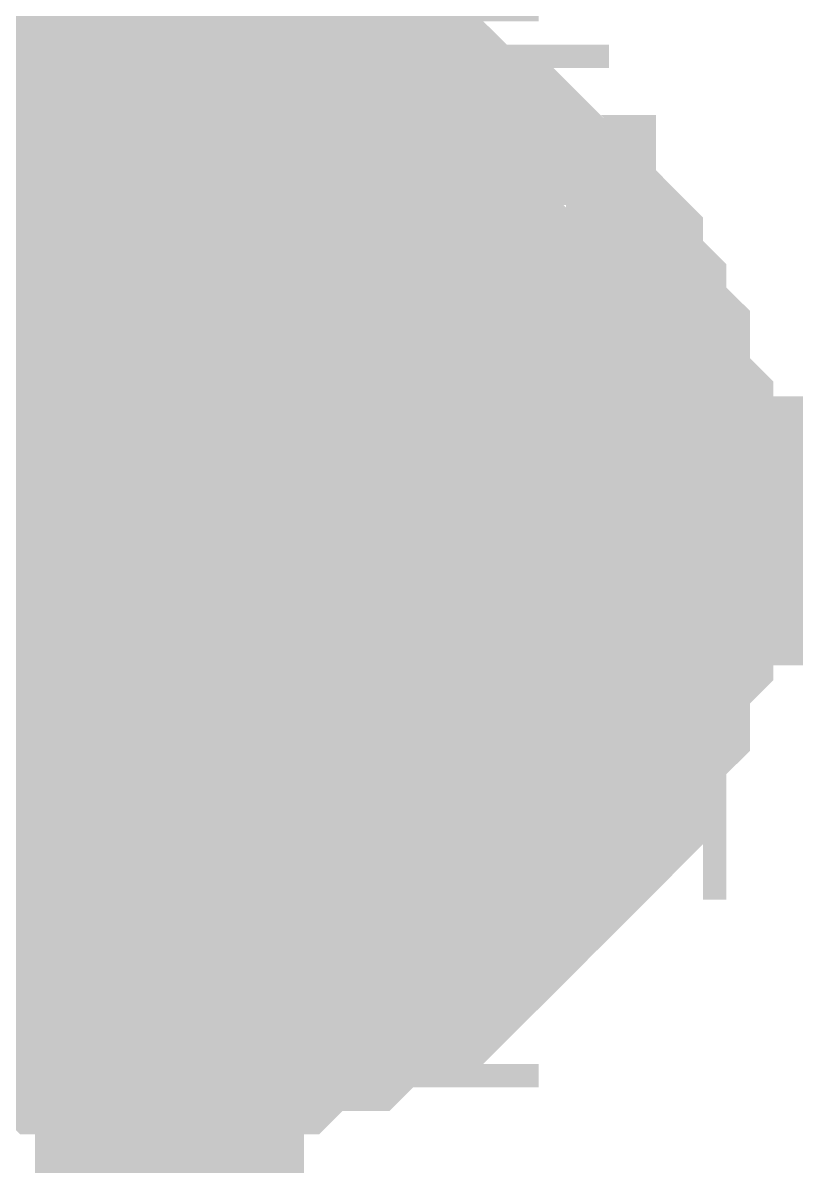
# Model space of a CAD drawing. Header units: inches. Extents: x 0 to 841, y 0 to 594.
# Drawn here: x 609.839 to 610.7, y 371.783 to 373.057 of the extents above; entities that cross this region are included whole.
import ezdxf

# ---------------------------------------------------------------- set-up
doc = ezdxf.new("R2010")
doc.units = ezdxf.units.IN
doc.layers.add('Sheet', color=255, linetype='Continuous')

msp = doc.modelspace()

# ---------------------------------------------------------------- linework, layer by layer
at = {"layer": 'Sheet'}
for points in [[(610.002, 397.4982, 0.2997, 0.2997, 0), (610.002, 372.4912, 0.2997, 0.2997, 0), (610.002, 329.9768, 0.2997, 0.2997, 0), (782.5188, 329.9768, 0.2997, 0.2997, 0), (782.5188, 437.4779, 0.2997, 0.2997, 0), (790.0184, 437.4779, 0.2997, 0.2997, 0)], [(609.6884, 372.8832, 0.2997, 0.2997, 0), (609.7145, 372.8832, 0.2997, 0.2997, 0), (609.7407, 372.9093, 0.2997, 0.2997, 0), (609.7407, 372.9093, 0.2997, 0.2997, 0), (609.7668, 372.9354, 0.2997, 0.2997, 0), (609.7929, 372.9354, 0.2997, 0.2997, 0), (609.8191, 372.9616, 0.2997, 0.2997, 0), (609.8452, 372.9616, 0.2997, 0.2997, 0), (609.8713, 372.9616, 0.2997, 0.2997, 0), (609.8713, 372.9616, 0.2997, 0.2997, 0), (609.8975, 372.9877, 0.2997, 0.2997, 0), (609.9236, 372.9877, 0.2997, 0.2997, 0), (609.9497, 372.9877, 0.2997, 0.2997, 0), (609.9759, 372.9877, 0.2997, 0.2997, 0), (610.002, 372.9877, 0.2997, 0.2997, 0)], [(609.6884, 372.8832, 0.2997, 0.2997, 0), (609.7145, 372.8832, 0.2997, 0.2997, 0), (609.7407, 372.9093, 0.2997, 0.2997, 0), (609.7407, 372.9093, 0.2997, 0.2997, 0), (609.7668, 372.9354, 0.2997, 0.2997, 0), (609.7929, 372.9354, 0.2997, 0.2997, 0), (609.8191, 372.9616, 0.2997, 0.2997, 0), (609.8452, 372.9616, 0.2997, 0.2997, 0), (609.8713, 372.9616, 0.2997, 0.2997, 0), (609.8713, 372.9616, 0.2997, 0.2997, 0), (609.8975, 372.9877, 0.2997, 0.2997, 0), (609.9236, 372.9877, 0.2997, 0.2997, 0), (609.9497, 372.9877, 0.2997, 0.2997, 0), (609.9759, 372.9877, 0.2997, 0.2997, 0), (610.002, 372.9877, 0.2997, 0.2997, 0)], [(609.6884, 372.8832, 0.2997, 0.2997, 0), (609.7145, 372.8832, 0.2997, 0.2997, 0), (609.7407, 372.9093, 0.2997, 0.2997, 0), (609.7407, 372.9093, 0.2997, 0.2997, 0), (609.7668, 372.9354, 0.2997, 0.2997, 0), (609.7929, 372.9354, 0.2997, 0.2997, 0), (609.8191, 372.9616, 0.2997, 0.2997, 0), (609.8452, 372.9616, 0.2997, 0.2997, 0), (609.8713, 372.9616, 0.2997, 0.2997, 0), (609.8713, 372.9616, 0.2997, 0.2997, 0), (609.8975, 372.9877, 0.2997, 0.2997, 0), (609.9236, 372.9877, 0.2997, 0.2997, 0), (609.9497, 372.9877, 0.2997, 0.2997, 0), (609.9759, 372.9877, 0.2997, 0.2997, 0), (610.002, 372.9877, 0.2997, 0.2997, 0)], [(609.6884, 372.8832, 0.2997, 0.2997, 0), (609.7145, 372.8832, 0.2997, 0.2997, 0), (609.7407, 372.9093, 0.2997, 0.2997, 0), (609.7407, 372.9093, 0.2997, 0.2997, 0), (609.7668, 372.9354, 0.2997, 0.2997, 0), (609.7929, 372.9354, 0.2997, 0.2997, 0), (609.8191, 372.9616, 0.2997, 0.2997, 0), (609.8452, 372.9616, 0.2997, 0.2997, 0), (609.8713, 372.9616, 0.2997, 0.2997, 0), (609.8713, 372.9616, 0.2997, 0.2997, 0), (609.8975, 372.9877, 0.2997, 0.2997, 0), (609.9236, 372.9877, 0.2997, 0.2997, 0), (609.9497, 372.9877, 0.2997, 0.2997, 0), (609.9759, 372.9877, 0.2997, 0.2997, 0), (610.002, 372.9877, 0.2997, 0.2997, 0)], [(610.002, 372.9877, 0.2997, 0.2997, 0), (610.002, 372.9877, 0.2997, 0.2997, 0)], [(610.002, 372.9877, 0.2997, 0.2997, 0), (610.0281, 372.9877, 0.2997, 0.2997, 0), (610.0543, 372.9877, 0.2997, 0.2997, 0), (610.0804, 372.9877, 0.2997, 0.2997, 0), (610.1065, 372.9877, 0.2997, 0.2997, 0), (610.1326, 372.9616, 0.2997, 0.2997, 0), (610.1588, 372.9616, 0.2997, 0.2997, 0), (610.1849, 372.9616, 0.2997, 0.2997, 0), (610.211, 372.9616, 0.2997, 0.2997, 0), (610.2372, 372.9354, 0.2997, 0.2997, 0), (610.2633, 372.9354, 0.2997, 0.2997, 0), (610.2633, 372.9093, 0.2997, 0.2997, 0), (610.2894, 372.9093, 0.2997, 0.2997, 0), (610.3156, 372.8832, 0.2997, 0.2997, 0), (610.3417, 372.8832, 0.2997, 0.2997, 0), (610.3417, 372.857, 0.2997, 0.2997, 0), (610.3678, 372.857, 0.2997, 0.2997, 0), (610.394, 372.8309, 0.2997, 0.2997, 0), (610.394, 372.8048, 0.2997, 0.2997, 0), (610.4201, 372.8048, 0.2997, 0.2997, 0), (610.4462, 372.7786, 0.2997, 0.2997, 0), (610.4462, 372.7525, 0.2997, 0.2997, 0), (610.4723, 372.7264, 0.2997, 0.2997, 0), (610.4723, 372.7002, 0.2997, 0.2997, 0), (610.4723, 372.7002, 0.2997, 0.2997, 0), (610.4985, 372.6741, 0.2997, 0.2997, 0), (610.4985, 372.648, 0.2997, 0.2997, 0), (610.4985, 372.6219, 0.2997, 0.2997, 0), (610.5246, 372.5957, 0.2997, 0.2997, 0), (610.5246, 372.5696, 0.2997, 0.2997, 0), (610.5246, 372.5435, 0.2997, 0.2997, 0), (610.5246, 372.5173, 0.2997, 0.2997, 0), (610.5246, 372.4912, 0.2997, 0.2997, 0)], [(610.002, 372.9877, 0.2997, 0.2997, 0), (610.002, 372.9877, 0.2997, 0.2997, 0)], [(610.002, 372.9877, 0.2997, 0.2997, 0), (610.0281, 372.9877, 0.2997, 0.2997, 0), (610.0543, 372.9877, 0.2997, 0.2997, 0), (610.0804, 372.9877, 0.2997, 0.2997, 0), (610.1065, 372.9877, 0.2997, 0.2997, 0), (610.1326, 372.9616, 0.2997, 0.2997, 0), (610.1588, 372.9616, 0.2997, 0.2997, 0), (610.1849, 372.9616, 0.2997, 0.2997, 0), (610.211, 372.9616, 0.2997, 0.2997, 0), (610.2372, 372.9354, 0.2997, 0.2997, 0), (610.2633, 372.9354, 0.2997, 0.2997, 0), (610.2633, 372.9093, 0.2997, 0.2997, 0), (610.2894, 372.9093, 0.2997, 0.2997, 0), (610.3156, 372.8832, 0.2997, 0.2997, 0), (610.3417, 372.8832, 0.2997, 0.2997, 0), (610.3417, 372.857, 0.2997, 0.2997, 0), (610.3678, 372.857, 0.2997, 0.2997, 0), (610.394, 372.8309, 0.2997, 0.2997, 0), (610.394, 372.8048, 0.2997, 0.2997, 0), (610.4201, 372.8048, 0.2997, 0.2997, 0), (610.4462, 372.7786, 0.2997, 0.2997, 0), (610.4462, 372.7525, 0.2997, 0.2997, 0), (610.4723, 372.7264, 0.2997, 0.2997, 0), (610.4723, 372.7002, 0.2997, 0.2997, 0), (610.4723, 372.7002, 0.2997, 0.2997, 0), (610.4985, 372.6741, 0.2997, 0.2997, 0), (610.4985, 372.648, 0.2997, 0.2997, 0), (610.4985, 372.6219, 0.2997, 0.2997, 0), (610.5246, 372.5957, 0.2997, 0.2997, 0), (610.5246, 372.5696, 0.2997, 0.2997, 0), (610.5246, 372.5435, 0.2997, 0.2997, 0), (610.5246, 372.5173, 0.2997, 0.2997, 0), (610.5246, 372.4912, 0.2997, 0.2997, 0)], [(610.002, 372.9877, 0.2997, 0.2997, 0), (610.002, 372.9877, 0.2997, 0.2997, 0)], [(610.002, 372.9877, 0.2997, 0.2997, 0), (610.0281, 372.9877, 0.2997, 0.2997, 0), (610.0543, 372.9877, 0.2997, 0.2997, 0), (610.0804, 372.9877, 0.2997, 0.2997, 0), (610.1065, 372.9877, 0.2997, 0.2997, 0), (610.1326, 372.9616, 0.2997, 0.2997, 0), (610.1588, 372.9616, 0.2997, 0.2997, 0), (610.1849, 372.9616, 0.2997, 0.2997, 0), (610.211, 372.9616, 0.2997, 0.2997, 0), (610.2372, 372.9354, 0.2997, 0.2997, 0), (610.2633, 372.9354, 0.2997, 0.2997, 0), (610.2633, 372.9093, 0.2997, 0.2997, 0), (610.2894, 372.9093, 0.2997, 0.2997, 0), (610.3156, 372.8832, 0.2997, 0.2997, 0), (610.3417, 372.8832, 0.2997, 0.2997, 0), (610.3417, 372.857, 0.2997, 0.2997, 0), (610.3678, 372.857, 0.2997, 0.2997, 0), (610.394, 372.8309, 0.2997, 0.2997, 0), (610.394, 372.8048, 0.2997, 0.2997, 0), (610.4201, 372.8048, 0.2997, 0.2997, 0), (610.4462, 372.7786, 0.2997, 0.2997, 0), (610.4462, 372.7525, 0.2997, 0.2997, 0), (610.4723, 372.7264, 0.2997, 0.2997, 0), (610.4723, 372.7002, 0.2997, 0.2997, 0), (610.4723, 372.7002, 0.2997, 0.2997, 0), (610.4985, 372.6741, 0.2997, 0.2997, 0), (610.4985, 372.648, 0.2997, 0.2997, 0), (610.4985, 372.6219, 0.2997, 0.2997, 0), (610.5246, 372.5957, 0.2997, 0.2997, 0), (610.5246, 372.5696, 0.2997, 0.2997, 0), (610.5246, 372.5435, 0.2997, 0.2997, 0), (610.5246, 372.5173, 0.2997, 0.2997, 0), (610.5246, 372.4912, 0.2997, 0.2997, 0)], [(610.002, 372.9877, 0.2997, 0.2997, 0), (610.002, 372.9877, 0.2997, 0.2997, 0)], [(610.002, 372.9877, 0.2997, 0.2997, 0), (610.0281, 372.9877, 0.2997, 0.2997, 0), (610.0543, 372.9877, 0.2997, 0.2997, 0), (610.0804, 372.9877, 0.2997, 0.2997, 0), (610.1065, 372.9877, 0.2997, 0.2997, 0), (610.1326, 372.9616, 0.2997, 0.2997, 0), (610.1588, 372.9616, 0.2997, 0.2997, 0), (610.1849, 372.9616, 0.2997, 0.2997, 0), (610.211, 372.9616, 0.2997, 0.2997, 0), (610.2372, 372.9354, 0.2997, 0.2997, 0), (610.2633, 372.9354, 0.2997, 0.2997, 0), (610.2633, 372.9093, 0.2997, 0.2997, 0), (610.2894, 372.9093, 0.2997, 0.2997, 0), (610.3156, 372.8832, 0.2997, 0.2997, 0), (610.3417, 372.8832, 0.2997, 0.2997, 0), (610.3417, 372.857, 0.2997, 0.2997, 0), (610.3678, 372.857, 0.2997, 0.2997, 0), (610.394, 372.8309, 0.2997, 0.2997, 0), (610.394, 372.8048, 0.2997, 0.2997, 0), (610.4201, 372.8048, 0.2997, 0.2997, 0), (610.4462, 372.7786, 0.2997, 0.2997, 0), (610.4462, 372.7525, 0.2997, 0.2997, 0), (610.4723, 372.7264, 0.2997, 0.2997, 0), (610.4723, 372.7002, 0.2997, 0.2997, 0), (610.4723, 372.7002, 0.2997, 0.2997, 0), (610.4985, 372.6741, 0.2997, 0.2997, 0), (610.4985, 372.648, 0.2997, 0.2997, 0), (610.4985, 372.6219, 0.2997, 0.2997, 0), (610.5246, 372.5957, 0.2997, 0.2997, 0), (610.5246, 372.5696, 0.2997, 0.2997, 0), (610.5246, 372.5435, 0.2997, 0.2997, 0), (610.5246, 372.5173, 0.2997, 0.2997, 0), (610.5246, 372.4912, 0.2997, 0.2997, 0)], [(609.7668, 372.9354, 0.0991, 0.0991, 0), (609.7929, 372.9354, 0.0991, 0.0991, 0), (609.8191, 372.9616, 0.0991, 0.0991, 0), (609.8452, 372.9616, 0.0991, 0.0991, 0), (609.8713, 372.9616, 0.0991, 0.0991, 0), (609.8713, 372.9616, 0.0991, 0.0991, 0), (609.8975, 372.9877, 0.0991, 0.0991, 0), (609.9236, 372.9877, 0.0991, 0.0991, 0), (609.9497, 372.9877, 0.0991, 0.0991, 0), (609.9759, 372.9877, 0.0991, 0.0991, 0), (610.002, 372.9877, 0.0991, 0.0991, 0)], [(609.7668, 372.9354, 0.0991, 0.0991, 0), (609.7929, 372.9354, 0.0991, 0.0991, 0), (609.8191, 372.9616, 0.0991, 0.0991, 0), (609.8452, 372.9616, 0.0991, 0.0991, 0), (609.8713, 372.9616, 0.0991, 0.0991, 0), (609.8713, 372.9616, 0.0991, 0.0991, 0), (609.8975, 372.9877, 0.0991, 0.0991, 0), (609.9236, 372.9877, 0.0991, 0.0991, 0), (609.9497, 372.9877, 0.0991, 0.0991, 0), (609.9759, 372.9877, 0.0991, 0.0991, 0), (610.002, 372.9877, 0.0991, 0.0991, 0)], [(609.7668, 372.9354, 0.0991, 0.0991, 0), (609.7929, 372.9354, 0.0991, 0.0991, 0), (609.8191, 372.9616, 0.0991, 0.0991, 0), (609.8452, 372.9616, 0.0991, 0.0991, 0), (609.8713, 372.9616, 0.0991, 0.0991, 0), (609.8713, 372.9616, 0.0991, 0.0991, 0), (609.8975, 372.9877, 0.0991, 0.0991, 0), (609.9236, 372.9877, 0.0991, 0.0991, 0), (609.9497, 372.9877, 0.0991, 0.0991, 0), (609.9759, 372.9877, 0.0991, 0.0991, 0), (610.002, 372.9877, 0.0991, 0.0991, 0)], [(609.7668, 372.9354, 0.0991, 0.0991, 0), (609.7929, 372.9354, 0.0991, 0.0991, 0), (609.8191, 372.9616, 0.0991, 0.0991, 0), (609.8452, 372.9616, 0.0991, 0.0991, 0), (609.8713, 372.9616, 0.0991, 0.0991, 0), (609.8713, 372.9616, 0.0991, 0.0991, 0), (609.8975, 372.9877, 0.0991, 0.0991, 0), (609.9236, 372.9877, 0.0991, 0.0991, 0), (609.9497, 372.9877, 0.0991, 0.0991, 0), (609.9759, 372.9877, 0.0991, 0.0991, 0), (610.002, 372.9877, 0.0991, 0.0991, 0)], [(610.002, 372.9877, 0.0991, 0.0991, 0), (610.002, 372.9877, 0.0991, 0.0991, 0)], [(610.002, 372.9877, 0.0991, 0.0991, 0), (610.0281, 372.9877, 0.0991, 0.0991, 0), (610.0543, 372.9877, 0.0991, 0.0991, 0), (610.0804, 372.9877, 0.0991, 0.0991, 0), (610.1065, 372.9877, 0.0991, 0.0991, 0), (610.1326, 372.9616, 0.0991, 0.0991, 0), (610.1588, 372.9616, 0.0991, 0.0991, 0), (610.1849, 372.9616, 0.0991, 0.0991, 0), (610.211, 372.9616, 0.0991, 0.0991, 0), (610.2372, 372.9354, 0.0991, 0.0991, 0), (610.2633, 372.9354, 0.0991, 0.0991, 0), (610.2633, 372.9093, 0.0991, 0.0991, 0), (610.2894, 372.9093, 0.0991, 0.0991, 0), (610.3156, 372.8832, 0.0991, 0.0991, 0), (610.3417, 372.8832, 0.0991, 0.0991, 0), (610.3417, 372.857, 0.0991, 0.0991, 0), (610.3678, 372.857, 0.0991, 0.0991, 0), (610.394, 372.8309, 0.0991, 0.0991, 0), (610.394, 372.8048, 0.0991, 0.0991, 0), (610.4201, 372.8048, 0.0991, 0.0991, 0), (610.4462, 372.7786, 0.0991, 0.0991, 0), (610.4462, 372.7525, 0.0991, 0.0991, 0), (610.4723, 372.7264, 0.0991, 0.0991, 0), (610.4723, 372.7002, 0.0991, 0.0991, 0), (610.4723, 372.7002, 0.0991, 0.0991, 0), (610.4985, 372.6741, 0.0991, 0.0991, 0), (610.4985, 372.648, 0.0991, 0.0991, 0), (610.4985, 372.6219, 0.0991, 0.0991, 0), (610.5246, 372.5957, 0.0991, 0.0991, 0), (610.5246, 372.5696, 0.0991, 0.0991, 0), (610.5246, 372.5435, 0.0991, 0.0991, 0), (610.5246, 372.5173, 0.0991, 0.0991, 0), (610.5246, 372.4912, 0.0991, 0.0991, 0)], [(610.002, 372.9877, 0.0991, 0.0991, 0), (610.002, 372.9877, 0.0991, 0.0991, 0)], [(610.002, 372.9877, 0.0991, 0.0991, 0), (610.0281, 372.9877, 0.0991, 0.0991, 0), (610.0543, 372.9877, 0.0991, 0.0991, 0), (610.0804, 372.9877, 0.0991, 0.0991, 0), (610.1065, 372.9877, 0.0991, 0.0991, 0), (610.1326, 372.9616, 0.0991, 0.0991, 0), (610.1588, 372.9616, 0.0991, 0.0991, 0), (610.1849, 372.9616, 0.0991, 0.0991, 0), (610.211, 372.9616, 0.0991, 0.0991, 0), (610.2372, 372.9354, 0.0991, 0.0991, 0), (610.2633, 372.9354, 0.0991, 0.0991, 0), (610.2633, 372.9093, 0.0991, 0.0991, 0), (610.2894, 372.9093, 0.0991, 0.0991, 0), (610.3156, 372.8832, 0.0991, 0.0991, 0), (610.3417, 372.8832, 0.0991, 0.0991, 0), (610.3417, 372.857, 0.0991, 0.0991, 0), (610.3678, 372.857, 0.0991, 0.0991, 0), (610.394, 372.8309, 0.0991, 0.0991, 0), (610.394, 372.8048, 0.0991, 0.0991, 0), (610.4201, 372.8048, 0.0991, 0.0991, 0), (610.4462, 372.7786, 0.0991, 0.0991, 0), (610.4462, 372.7525, 0.0991, 0.0991, 0), (610.4723, 372.7264, 0.0991, 0.0991, 0), (610.4723, 372.7002, 0.0991, 0.0991, 0), (610.4723, 372.7002, 0.0991, 0.0991, 0), (610.4985, 372.6741, 0.0991, 0.0991, 0), (610.4985, 372.648, 0.0991, 0.0991, 0), (610.4985, 372.6219, 0.0991, 0.0991, 0), (610.5246, 372.5957, 0.0991, 0.0991, 0), (610.5246, 372.5696, 0.0991, 0.0991, 0), (610.5246, 372.5435, 0.0991, 0.0991, 0), (610.5246, 372.5173, 0.0991, 0.0991, 0), (610.5246, 372.4912, 0.0991, 0.0991, 0)], [(610.002, 372.9877, 0.0991, 0.0991, 0), (610.002, 372.9877, 0.0991, 0.0991, 0)], [(610.002, 372.9877, 0.0991, 0.0991, 0), (610.0281, 372.9877, 0.0991, 0.0991, 0), (610.0543, 372.9877, 0.0991, 0.0991, 0), (610.0804, 372.9877, 0.0991, 0.0991, 0), (610.1065, 372.9877, 0.0991, 0.0991, 0), (610.1326, 372.9616, 0.0991, 0.0991, 0), (610.1588, 372.9616, 0.0991, 0.0991, 0), (610.1849, 372.9616, 0.0991, 0.0991, 0), (610.211, 372.9616, 0.0991, 0.0991, 0), (610.2372, 372.9354, 0.0991, 0.0991, 0), (610.2633, 372.9354, 0.0991, 0.0991, 0), (610.2633, 372.9093, 0.0991, 0.0991, 0), (610.2894, 372.9093, 0.0991, 0.0991, 0), (610.3156, 372.8832, 0.0991, 0.0991, 0), (610.3417, 372.8832, 0.0991, 0.0991, 0), (610.3417, 372.857, 0.0991, 0.0991, 0), (610.3678, 372.857, 0.0991, 0.0991, 0), (610.394, 372.8309, 0.0991, 0.0991, 0), (610.394, 372.8048, 0.0991, 0.0991, 0), (610.4201, 372.8048, 0.0991, 0.0991, 0), (610.4462, 372.7786, 0.0991, 0.0991, 0), (610.4462, 372.7525, 0.0991, 0.0991, 0), (610.4723, 372.7264, 0.0991, 0.0991, 0), (610.4723, 372.7002, 0.0991, 0.0991, 0), (610.4723, 372.7002, 0.0991, 0.0991, 0), (610.4985, 372.6741, 0.0991, 0.0991, 0), (610.4985, 372.648, 0.0991, 0.0991, 0), (610.4985, 372.6219, 0.0991, 0.0991, 0), (610.5246, 372.5957, 0.0991, 0.0991, 0), (610.5246, 372.5696, 0.0991, 0.0991, 0), (610.5246, 372.5435, 0.0991, 0.0991, 0), (610.5246, 372.5173, 0.0991, 0.0991, 0), (610.5246, 372.4912, 0.0991, 0.0991, 0)], [(610.002, 372.9877, 0.0991, 0.0991, 0), (610.002, 372.9877, 0.0991, 0.0991, 0)], [(610.002, 372.9877, 0.0991, 0.0991, 0), (610.0281, 372.9877, 0.0991, 0.0991, 0), (610.0543, 372.9877, 0.0991, 0.0991, 0), (610.0804, 372.9877, 0.0991, 0.0991, 0), (610.1065, 372.9877, 0.0991, 0.0991, 0), (610.1326, 372.9616, 0.0991, 0.0991, 0), (610.1588, 372.9616, 0.0991, 0.0991, 0), (610.1849, 372.9616, 0.0991, 0.0991, 0), (610.211, 372.9616, 0.0991, 0.0991, 0), (610.2372, 372.9354, 0.0991, 0.0991, 0), (610.2633, 372.9354, 0.0991, 0.0991, 0), (610.2633, 372.9093, 0.0991, 0.0991, 0), (610.2894, 372.9093, 0.0991, 0.0991, 0), (610.3156, 372.8832, 0.0991, 0.0991, 0), (610.3417, 372.8832, 0.0991, 0.0991, 0), (610.3417, 372.857, 0.0991, 0.0991, 0), (610.3678, 372.857, 0.0991, 0.0991, 0), (610.394, 372.8309, 0.0991, 0.0991, 0), (610.394, 372.8048, 0.0991, 0.0991, 0), (610.4201, 372.8048, 0.0991, 0.0991, 0), (610.4462, 372.7786, 0.0991, 0.0991, 0), (610.4462, 372.7525, 0.0991, 0.0991, 0), (610.4723, 372.7264, 0.0991, 0.0991, 0), (610.4723, 372.7002, 0.0991, 0.0991, 0), (610.4723, 372.7002, 0.0991, 0.0991, 0), (610.4985, 372.6741, 0.0991, 0.0991, 0), (610.4985, 372.648, 0.0991, 0.0991, 0), (610.4985, 372.6219, 0.0991, 0.0991, 0), (610.5246, 372.5957, 0.0991, 0.0991, 0), (610.5246, 372.5696, 0.0991, 0.0991, 0), (610.5246, 372.5435, 0.0991, 0.0991, 0), (610.5246, 372.5173, 0.0991, 0.0991, 0), (610.5246, 372.4912, 0.0991, 0.0991, 0)], [(610.002, 372.4912, 0.2997, 0.2997, 0), (620.0102, 372.4912, 0.2997, 0.2997, 0)], [(610.5246, 372.4912, 0.2997, 0.2997, 0), (610.5246, 372.4651, 0.2997, 0.2997, 0), (610.5246, 372.4389, 0.2997, 0.2997, 0), (610.5246, 372.4128, 0.2997, 0.2997, 0), (610.5246, 372.3867, 0.2997, 0.2997, 0), (610.4985, 372.3605, 0.2997, 0.2997, 0), (610.4985, 372.3344, 0.2997, 0.2997, 0), (610.4985, 372.3083, 0.2997, 0.2997, 0), (610.4723, 372.2822, 0.2997, 0.2997, 0), (610.4723, 372.256, 0.2997, 0.2997, 0), (610.4723, 372.2299, 0.2997, 0.2997, 0), (610.4462, 372.2299, 0.2997, 0.2997, 0), (610.4462, 372.2038, 0.2997, 0.2997, 0), (610.4201, 372.1776, 0.2997, 0.2997, 0), (610.394, 372.1515, 0.2997, 0.2997, 0), (610.394, 372.1515, 0.2997, 0.2997, 0), (610.3678, 372.1254, 0.2997, 0.2997, 0), (610.3417, 372.0992, 0.2997, 0.2997, 0), (610.3417, 372.0992, 0.2997, 0.2997, 0), (610.3156, 372.0731, 0.2997, 0.2997, 0), (610.2894, 372.047, 0.2997, 0.2997, 0), (610.2633, 372.047, 0.2997, 0.2997, 0), (610.2633, 372.0209, 0.2997, 0.2997, 0), (610.2372, 372.0209, 0.2997, 0.2997, 0), (610.211, 372.0209, 0.2997, 0.2997, 0), (610.1849, 371.9947, 0.2997, 0.2997, 0), (610.1588, 371.9947, 0.2997, 0.2997, 0), (610.1326, 371.9947, 0.2997, 0.2997, 0), (610.1065, 371.9686, 0.2997, 0.2997, 0), (610.0804, 371.9686, 0.2997, 0.2997, 0), (610.0543, 371.9686, 0.2997, 0.2997, 0), (610.0281, 371.9686, 0.2997, 0.2997, 0), (610.002, 371.9686, 0.2997, 0.2997, 0)], [(610.5246, 372.4912, 0.2997, 0.2997, 0), (610.5246, 372.4651, 0.2997, 0.2997, 0), (610.5246, 372.4389, 0.2997, 0.2997, 0), (610.5246, 372.4128, 0.2997, 0.2997, 0), (610.5246, 372.3867, 0.2997, 0.2997, 0), (610.4985, 372.3605, 0.2997, 0.2997, 0), (610.4985, 372.3344, 0.2997, 0.2997, 0), (610.4985, 372.3083, 0.2997, 0.2997, 0), (610.4723, 372.2822, 0.2997, 0.2997, 0), (610.4723, 372.256, 0.2997, 0.2997, 0), (610.4723, 372.2299, 0.2997, 0.2997, 0), (610.4462, 372.2299, 0.2997, 0.2997, 0), (610.4462, 372.2038, 0.2997, 0.2997, 0), (610.4201, 372.1776, 0.2997, 0.2997, 0), (610.394, 372.1515, 0.2997, 0.2997, 0), (610.394, 372.1515, 0.2997, 0.2997, 0), (610.3678, 372.1254, 0.2997, 0.2997, 0), (610.3417, 372.0992, 0.2997, 0.2997, 0), (610.3417, 372.0992, 0.2997, 0.2997, 0), (610.3156, 372.0731, 0.2997, 0.2997, 0), (610.2894, 372.047, 0.2997, 0.2997, 0), (610.2633, 372.047, 0.2997, 0.2997, 0), (610.2633, 372.0209, 0.2997, 0.2997, 0), (610.2372, 372.0209, 0.2997, 0.2997, 0), (610.211, 372.0209, 0.2997, 0.2997, 0), (610.1849, 371.9947, 0.2997, 0.2997, 0), (610.1588, 371.9947, 0.2997, 0.2997, 0), (610.1326, 371.9947, 0.2997, 0.2997, 0), (610.1065, 371.9686, 0.2997, 0.2997, 0), (610.0804, 371.9686, 0.2997, 0.2997, 0), (610.0543, 371.9686, 0.2997, 0.2997, 0), (610.0281, 371.9686, 0.2997, 0.2997, 0), (610.002, 371.9686, 0.2997, 0.2997, 0)], [(610.5246, 372.4912, 0.2997, 0.2997, 0), (610.5246, 372.4651, 0.2997, 0.2997, 0), (610.5246, 372.4389, 0.2997, 0.2997, 0), (610.5246, 372.4128, 0.2997, 0.2997, 0), (610.5246, 372.3867, 0.2997, 0.2997, 0), (610.4985, 372.3605, 0.2997, 0.2997, 0), (610.4985, 372.3344, 0.2997, 0.2997, 0), (610.4985, 372.3083, 0.2997, 0.2997, 0), (610.4723, 372.2822, 0.2997, 0.2997, 0), (610.4723, 372.256, 0.2997, 0.2997, 0), (610.4723, 372.2299, 0.2997, 0.2997, 0), (610.4462, 372.2299, 0.2997, 0.2997, 0), (610.4462, 372.2038, 0.2997, 0.2997, 0), (610.4201, 372.1776, 0.2997, 0.2997, 0), (610.394, 372.1515, 0.2997, 0.2997, 0), (610.394, 372.1515, 0.2997, 0.2997, 0), (610.3678, 372.1254, 0.2997, 0.2997, 0), (610.3417, 372.0992, 0.2997, 0.2997, 0), (610.3417, 372.0992, 0.2997, 0.2997, 0), (610.3156, 372.0731, 0.2997, 0.2997, 0), (610.2894, 372.047, 0.2997, 0.2997, 0), (610.2633, 372.047, 0.2997, 0.2997, 0), (610.2633, 372.0209, 0.2997, 0.2997, 0), (610.2372, 372.0209, 0.2997, 0.2997, 0), (610.211, 372.0209, 0.2997, 0.2997, 0), (610.1849, 371.9947, 0.2997, 0.2997, 0), (610.1588, 371.9947, 0.2997, 0.2997, 0), (610.1326, 371.9947, 0.2997, 0.2997, 0), (610.1065, 371.9686, 0.2997, 0.2997, 0), (610.0804, 371.9686, 0.2997, 0.2997, 0), (610.0543, 371.9686, 0.2997, 0.2997, 0), (610.0281, 371.9686, 0.2997, 0.2997, 0), (610.002, 371.9686, 0.2997, 0.2997, 0)], [(610.5246, 372.4912, 0.2997, 0.2997, 0), (610.5246, 372.4651, 0.2997, 0.2997, 0), (610.5246, 372.4389, 0.2997, 0.2997, 0), (610.5246, 372.4128, 0.2997, 0.2997, 0), (610.5246, 372.3867, 0.2997, 0.2997, 0), (610.4985, 372.3605, 0.2997, 0.2997, 0), (610.4985, 372.3344, 0.2997, 0.2997, 0), (610.4985, 372.3083, 0.2997, 0.2997, 0), (610.4723, 372.2822, 0.2997, 0.2997, 0), (610.4723, 372.256, 0.2997, 0.2997, 0), (610.4723, 372.2299, 0.2997, 0.2997, 0), (610.4462, 372.2299, 0.2997, 0.2997, 0), (610.4462, 372.2038, 0.2997, 0.2997, 0), (610.4201, 372.1776, 0.2997, 0.2997, 0), (610.394, 372.1515, 0.2997, 0.2997, 0), (610.394, 372.1515, 0.2997, 0.2997, 0), (610.3678, 372.1254, 0.2997, 0.2997, 0), (610.3417, 372.0992, 0.2997, 0.2997, 0), (610.3417, 372.0992, 0.2997, 0.2997, 0), (610.3156, 372.0731, 0.2997, 0.2997, 0), (610.2894, 372.047, 0.2997, 0.2997, 0), (610.2633, 372.047, 0.2997, 0.2997, 0), (610.2633, 372.0209, 0.2997, 0.2997, 0), (610.2372, 372.0209, 0.2997, 0.2997, 0), (610.211, 372.0209, 0.2997, 0.2997, 0), (610.1849, 371.9947, 0.2997, 0.2997, 0), (610.1588, 371.9947, 0.2997, 0.2997, 0), (610.1326, 371.9947, 0.2997, 0.2997, 0), (610.1065, 371.9686, 0.2997, 0.2997, 0), (610.0804, 371.9686, 0.2997, 0.2997, 0), (610.0543, 371.9686, 0.2997, 0.2997, 0), (610.0281, 371.9686, 0.2997, 0.2997, 0), (610.002, 371.9686, 0.2997, 0.2997, 0)], [(610.5246, 372.4912, 0.2997, 0.2997, 0), (610.5246, 372.4912, 0.2997, 0.2997, 0), (610.5246, 372.4912, 0.2997, 0.2997, 0), (610.5246, 372.4912, 0.2997, 0.2997, 0), (610.5246, 372.4912, 0.2997, 0.2997, 0), (610.5246, 372.4912, 0.2997, 0.2997, 0), (610.5246, 372.4912, 0.2997, 0.2997, 0), (610.5246, 372.4912, 0.2997, 0.2997, 0), (610.5246, 372.4912, 0.2997, 0.2997, 0), (610.5246, 372.4912, 0.2997, 0.2997, 0), (610.5246, 372.4912, 0.2997, 0.2997, 0), (610.5246, 372.4912, 0.2997, 0.2997, 0), (610.5246, 372.4912, 0.2997, 0.2997, 0), (610.5246, 372.4912, 0.2997, 0.2997, 0), (610.5246, 372.4912, 0.2997, 0.2997, 0), (610.5246, 372.4912, 0.2997, 0.2997, 0), (610.5246, 372.4912, 0.2997, 0.2997, 0), (610.5246, 372.4912, 0.2997, 0.2997, 0), (610.5246, 372.4912, 0.2997, 0.2997, 0), (610.5246, 372.4912, 0.2997, 0.2997, 0), (610.5246, 372.4912, 0.2997, 0.2997, 0), (610.5246, 372.4912, 0.2997, 0.2997, 0), (610.5246, 372.4912, 0.2997, 0.2997, 0), (610.5246, 372.4912, 0.2997, 0.2997, 0), (610.5246, 372.4912, 0.2997, 0.2997, 0), (610.5246, 372.4912, 0.2997, 0.2997, 0), (610.5246, 372.4912, 0.2997, 0.2997, 0), (610.5246, 372.4912, 0.2997, 0.2997, 0), (610.5246, 372.4912, 0.2997, 0.2997, 0), (610.5246, 372.4912, 0.2997, 0.2997, 0), (610.5246, 372.4912, 0.2997, 0.2997, 0), (610.5246, 372.4912, 0.2997, 0.2997, 0), (610.5246, 372.4912, 0.2997, 0.2997, 0)], [(610.5246, 372.4912, 0.2997, 0.2997, 0), (610.5246, 372.4912, 0.2997, 0.2997, 0)], [(610.5246, 372.4912, 0.2997, 0.2997, 0), (610.5246, 372.4912, 0.2997, 0.2997, 0), (610.5246, 372.4912, 0.2997, 0.2997, 0), (610.5246, 372.4912, 0.2997, 0.2997, 0), (610.5246, 372.4912, 0.2997, 0.2997, 0), (610.5246, 372.4912, 0.2997, 0.2997, 0), (610.5246, 372.4912, 0.2997, 0.2997, 0), (610.5246, 372.4912, 0.2997, 0.2997, 0), (610.5246, 372.4912, 0.2997, 0.2997, 0), (610.5246, 372.4912, 0.2997, 0.2997, 0), (610.5246, 372.4912, 0.2997, 0.2997, 0), (610.5246, 372.4912, 0.2997, 0.2997, 0), (610.5246, 372.4912, 0.2997, 0.2997, 0), (610.5246, 372.4912, 0.2997, 0.2997, 0), (610.5246, 372.4912, 0.2997, 0.2997, 0), (610.5246, 372.4912, 0.2997, 0.2997, 0), (610.5246, 372.4912, 0.2997, 0.2997, 0), (610.5246, 372.4912, 0.2997, 0.2997, 0), (610.5246, 372.4912, 0.2997, 0.2997, 0), (610.5246, 372.4912, 0.2997, 0.2997, 0), (610.5246, 372.4912, 0.2997, 0.2997, 0), (610.5246, 372.4912, 0.2997, 0.2997, 0), (610.5246, 372.4912, 0.2997, 0.2997, 0), (610.5246, 372.4912, 0.2997, 0.2997, 0), (610.5246, 372.4912, 0.2997, 0.2997, 0), (610.5246, 372.4912, 0.2997, 0.2997, 0), (610.5246, 372.4912, 0.2997, 0.2997, 0), (610.5246, 372.4912, 0.2997, 0.2997, 0), (610.5246, 372.4912, 0.2997, 0.2997, 0), (610.5246, 372.4912, 0.2997, 0.2997, 0), (610.5246, 372.4912, 0.2997, 0.2997, 0), (610.5246, 372.4912, 0.2997, 0.2997, 0), (610.5246, 372.4912, 0.2997, 0.2997, 0)], [(610.5246, 372.4912, 0.2997, 0.2997, 0), (610.5246, 372.4912, 0.2997, 0.2997, 0)], [(610.5246, 372.4912, 0.2997, 0.2997, 0), (610.5246, 372.4912, 0.2997, 0.2997, 0), (610.5246, 372.4912, 0.2997, 0.2997, 0), (610.5246, 372.4912, 0.2997, 0.2997, 0), (610.5246, 372.4912, 0.2997, 0.2997, 0), (610.5246, 372.4912, 0.2997, 0.2997, 0), (610.5246, 372.4912, 0.2997, 0.2997, 0), (610.5246, 372.4912, 0.2997, 0.2997, 0), (610.5246, 372.4912, 0.2997, 0.2997, 0), (610.5246, 372.4912, 0.2997, 0.2997, 0), (610.5246, 372.4912, 0.2997, 0.2997, 0), (610.5246, 372.4912, 0.2997, 0.2997, 0), (610.5246, 372.4912, 0.2997, 0.2997, 0), (610.5246, 372.4912, 0.2997, 0.2997, 0), (610.5246, 372.4912, 0.2997, 0.2997, 0), (610.5246, 372.4912, 0.2997, 0.2997, 0), (610.5246, 372.4912, 0.2997, 0.2997, 0), (610.5246, 372.4912, 0.2997, 0.2997, 0), (610.5246, 372.4912, 0.2997, 0.2997, 0), (610.5246, 372.4912, 0.2997, 0.2997, 0), (610.5246, 372.4912, 0.2997, 0.2997, 0), (610.5246, 372.4912, 0.2997, 0.2997, 0), (610.5246, 372.4912, 0.2997, 0.2997, 0), (610.5246, 372.4912, 0.2997, 0.2997, 0), (610.5246, 372.4912, 0.2997, 0.2997, 0), (610.5246, 372.4912, 0.2997, 0.2997, 0), (610.5246, 372.4912, 0.2997, 0.2997, 0), (610.5246, 372.4912, 0.2997, 0.2997, 0), (610.5246, 372.4912, 0.2997, 0.2997, 0), (610.5246, 372.4912, 0.2997, 0.2997, 0), (610.5246, 372.4912, 0.2997, 0.2997, 0), (610.5246, 372.4912, 0.2997, 0.2997, 0), (610.5246, 372.4912, 0.2997, 0.2997, 0)], [(610.5246, 372.4912, 0.2997, 0.2997, 0), (610.5246, 372.4912, 0.2997, 0.2997, 0)], [(610.5246, 372.4912, 0.2997, 0.2997, 0), (610.5246, 372.4912, 0.2997, 0.2997, 0), (610.5246, 372.4912, 0.2997, 0.2997, 0), (610.5246, 372.4912, 0.2997, 0.2997, 0), (610.5246, 372.4912, 0.2997, 0.2997, 0), (610.5246, 372.4912, 0.2997, 0.2997, 0), (610.5246, 372.4912, 0.2997, 0.2997, 0), (610.5246, 372.4912, 0.2997, 0.2997, 0), (610.5246, 372.4912, 0.2997, 0.2997, 0), (610.5246, 372.4912, 0.2997, 0.2997, 0), (610.5246, 372.4912, 0.2997, 0.2997, 0), (610.5246, 372.4912, 0.2997, 0.2997, 0), (610.5246, 372.4912, 0.2997, 0.2997, 0), (610.5246, 372.4912, 0.2997, 0.2997, 0), (610.5246, 372.4912, 0.2997, 0.2997, 0), (610.5246, 372.4912, 0.2997, 0.2997, 0), (610.5246, 372.4912, 0.2997, 0.2997, 0), (610.5246, 372.4912, 0.2997, 0.2997, 0), (610.5246, 372.4912, 0.2997, 0.2997, 0), (610.5246, 372.4912, 0.2997, 0.2997, 0), (610.5246, 372.4912, 0.2997, 0.2997, 0), (610.5246, 372.4912, 0.2997, 0.2997, 0), (610.5246, 372.4912, 0.2997, 0.2997, 0), (610.5246, 372.4912, 0.2997, 0.2997, 0), (610.5246, 372.4912, 0.2997, 0.2997, 0), (610.5246, 372.4912, 0.2997, 0.2997, 0), (610.5246, 372.4912, 0.2997, 0.2997, 0), (610.5246, 372.4912, 0.2997, 0.2997, 0), (610.5246, 372.4912, 0.2997, 0.2997, 0), (610.5246, 372.4912, 0.2997, 0.2997, 0), (610.5246, 372.4912, 0.2997, 0.2997, 0), (610.5246, 372.4912, 0.2997, 0.2997, 0), (610.5246, 372.4912, 0.2997, 0.2997, 0)], [(610.5246, 372.4912, 0.2997, 0.2997, 0), (610.5246, 372.4912, 0.2997, 0.2997, 0)], [(610.5246, 372.4912, 0.0991, 0.0991, 0), (610.5246, 372.4651, 0.0991, 0.0991, 0), (610.5246, 372.4389, 0.0991, 0.0991, 0), (610.5246, 372.4128, 0.0991, 0.0991, 0), (610.5246, 372.3867, 0.0991, 0.0991, 0), (610.4985, 372.3605, 0.0991, 0.0991, 0), (610.4985, 372.3344, 0.0991, 0.0991, 0), (610.4985, 372.3083, 0.0991, 0.0991, 0), (610.4723, 372.2822, 0.0991, 0.0991, 0), (610.4723, 372.256, 0.0991, 0.0991, 0), (610.4723, 372.2299, 0.0991, 0.0991, 0), (610.4462, 372.2299, 0.0991, 0.0991, 0), (610.4462, 372.2038, 0.0991, 0.0991, 0), (610.4201, 372.1776, 0.0991, 0.0991, 0), (610.394, 372.1515, 0.0991, 0.0991, 0), (610.394, 372.1515, 0.0991, 0.0991, 0), (610.3678, 372.1254, 0.0991, 0.0991, 0), (610.3417, 372.0992, 0.0991, 0.0991, 0), (610.3417, 372.0992, 0.0991, 0.0991, 0), (610.3156, 372.0731, 0.0991, 0.0991, 0), (610.2894, 372.047, 0.0991, 0.0991, 0), (610.2633, 372.047, 0.0991, 0.0991, 0), (610.2633, 372.0209, 0.0991, 0.0991, 0), (610.2372, 372.0209, 0.0991, 0.0991, 0), (610.211, 372.0209, 0.0991, 0.0991, 0), (610.1849, 371.9947, 0.0991, 0.0991, 0), (610.1588, 371.9947, 0.0991, 0.0991, 0), (610.1326, 371.9947, 0.0991, 0.0991, 0), (610.1065, 371.9686, 0.0991, 0.0991, 0), (610.0804, 371.9686, 0.0991, 0.0991, 0), (610.0543, 371.9686, 0.0991, 0.0991, 0), (610.0281, 371.9686, 0.0991, 0.0991, 0), (610.002, 371.9686, 0.0991, 0.0991, 0)], [(610.5246, 372.4912, 0.0991, 0.0991, 0), (610.5246, 372.4651, 0.0991, 0.0991, 0), (610.5246, 372.4389, 0.0991, 0.0991, 0), (610.5246, 372.4128, 0.0991, 0.0991, 0), (610.5246, 372.3867, 0.0991, 0.0991, 0), (610.4985, 372.3605, 0.0991, 0.0991, 0), (610.4985, 372.3344, 0.0991, 0.0991, 0), (610.4985, 372.3083, 0.0991, 0.0991, 0), (610.4723, 372.2822, 0.0991, 0.0991, 0), (610.4723, 372.256, 0.0991, 0.0991, 0), (610.4723, 372.2299, 0.0991, 0.0991, 0), (610.4462, 372.2299, 0.0991, 0.0991, 0), (610.4462, 372.2038, 0.0991, 0.0991, 0), (610.4201, 372.1776, 0.0991, 0.0991, 0), (610.394, 372.1515, 0.0991, 0.0991, 0), (610.394, 372.1515, 0.0991, 0.0991, 0), (610.3678, 372.1254, 0.0991, 0.0991, 0), (610.3417, 372.0992, 0.0991, 0.0991, 0), (610.3417, 372.0992, 0.0991, 0.0991, 0), (610.3156, 372.0731, 0.0991, 0.0991, 0), (610.2894, 372.047, 0.0991, 0.0991, 0), (610.2633, 372.047, 0.0991, 0.0991, 0), (610.2633, 372.0209, 0.0991, 0.0991, 0), (610.2372, 372.0209, 0.0991, 0.0991, 0), (610.211, 372.0209, 0.0991, 0.0991, 0), (610.1849, 371.9947, 0.0991, 0.0991, 0), (610.1588, 371.9947, 0.0991, 0.0991, 0), (610.1326, 371.9947, 0.0991, 0.0991, 0), (610.1065, 371.9686, 0.0991, 0.0991, 0), (610.0804, 371.9686, 0.0991, 0.0991, 0), (610.0543, 371.9686, 0.0991, 0.0991, 0), (610.0281, 371.9686, 0.0991, 0.0991, 0), (610.002, 371.9686, 0.0991, 0.0991, 0)], [(610.5246, 372.4912, 0.0991, 0.0991, 0), (610.5246, 372.4651, 0.0991, 0.0991, 0), (610.5246, 372.4389, 0.0991, 0.0991, 0), (610.5246, 372.4128, 0.0991, 0.0991, 0), (610.5246, 372.3867, 0.0991, 0.0991, 0), (610.4985, 372.3605, 0.0991, 0.0991, 0), (610.4985, 372.3344, 0.0991, 0.0991, 0), (610.4985, 372.3083, 0.0991, 0.0991, 0), (610.4723, 372.2822, 0.0991, 0.0991, 0), (610.4723, 372.256, 0.0991, 0.0991, 0), (610.4723, 372.2299, 0.0991, 0.0991, 0), (610.4462, 372.2299, 0.0991, 0.0991, 0), (610.4462, 372.2038, 0.0991, 0.0991, 0), (610.4201, 372.1776, 0.0991, 0.0991, 0), (610.394, 372.1515, 0.0991, 0.0991, 0), (610.394, 372.1515, 0.0991, 0.0991, 0), (610.3678, 372.1254, 0.0991, 0.0991, 0), (610.3417, 372.0992, 0.0991, 0.0991, 0), (610.3417, 372.0992, 0.0991, 0.0991, 0), (610.3156, 372.0731, 0.0991, 0.0991, 0), (610.2894, 372.047, 0.0991, 0.0991, 0), (610.2633, 372.047, 0.0991, 0.0991, 0), (610.2633, 372.0209, 0.0991, 0.0991, 0), (610.2372, 372.0209, 0.0991, 0.0991, 0), (610.211, 372.0209, 0.0991, 0.0991, 0), (610.1849, 371.9947, 0.0991, 0.0991, 0), (610.1588, 371.9947, 0.0991, 0.0991, 0), (610.1326, 371.9947, 0.0991, 0.0991, 0), (610.1065, 371.9686, 0.0991, 0.0991, 0), (610.0804, 371.9686, 0.0991, 0.0991, 0), (610.0543, 371.9686, 0.0991, 0.0991, 0), (610.0281, 371.9686, 0.0991, 0.0991, 0), (610.002, 371.9686, 0.0991, 0.0991, 0)], [(610.5246, 372.4912, 0.0991, 0.0991, 0), (610.5246, 372.4651, 0.0991, 0.0991, 0), (610.5246, 372.4389, 0.0991, 0.0991, 0), (610.5246, 372.4128, 0.0991, 0.0991, 0), (610.5246, 372.3867, 0.0991, 0.0991, 0), (610.4985, 372.3605, 0.0991, 0.0991, 0), (610.4985, 372.3344, 0.0991, 0.0991, 0), (610.4985, 372.3083, 0.0991, 0.0991, 0), (610.4723, 372.2822, 0.0991, 0.0991, 0), (610.4723, 372.256, 0.0991, 0.0991, 0), (610.4723, 372.2299, 0.0991, 0.0991, 0), (610.4462, 372.2299, 0.0991, 0.0991, 0), (610.4462, 372.2038, 0.0991, 0.0991, 0), (610.4201, 372.1776, 0.0991, 0.0991, 0), (610.394, 372.1515, 0.0991, 0.0991, 0), (610.394, 372.1515, 0.0991, 0.0991, 0), (610.3678, 372.1254, 0.0991, 0.0991, 0), (610.3417, 372.0992, 0.0991, 0.0991, 0), (610.3417, 372.0992, 0.0991, 0.0991, 0), (610.3156, 372.0731, 0.0991, 0.0991, 0), (610.2894, 372.047, 0.0991, 0.0991, 0), (610.2633, 372.047, 0.0991, 0.0991, 0), (610.2633, 372.0209, 0.0991, 0.0991, 0), (610.2372, 372.0209, 0.0991, 0.0991, 0), (610.211, 372.0209, 0.0991, 0.0991, 0), (610.1849, 371.9947, 0.0991, 0.0991, 0), (610.1588, 371.9947, 0.0991, 0.0991, 0), (610.1326, 371.9947, 0.0991, 0.0991, 0), (610.1065, 371.9686, 0.0991, 0.0991, 0), (610.0804, 371.9686, 0.0991, 0.0991, 0), (610.0543, 371.9686, 0.0991, 0.0991, 0), (610.0281, 371.9686, 0.0991, 0.0991, 0), (610.002, 371.9686, 0.0991, 0.0991, 0)], [(610.5246, 372.4912, 0.0991, 0.0991, 0), (610.5246, 372.4912, 0.0991, 0.0991, 0), (610.5246, 372.4912, 0.0991, 0.0991, 0), (610.5246, 372.4912, 0.0991, 0.0991, 0), (610.5246, 372.4912, 0.0991, 0.0991, 0), (610.5246, 372.4912, 0.0991, 0.0991, 0), (610.5246, 372.4912, 0.0991, 0.0991, 0), (610.5246, 372.4912, 0.0991, 0.0991, 0), (610.5246, 372.4912, 0.0991, 0.0991, 0), (610.5246, 372.4912, 0.0991, 0.0991, 0), (610.5246, 372.4912, 0.0991, 0.0991, 0), (610.5246, 372.4912, 0.0991, 0.0991, 0), (610.5246, 372.4912, 0.0991, 0.0991, 0), (610.5246, 372.4912, 0.0991, 0.0991, 0), (610.5246, 372.4912, 0.0991, 0.0991, 0), (610.5246, 372.4912, 0.0991, 0.0991, 0), (610.5246, 372.4912, 0.0991, 0.0991, 0), (610.5246, 372.4912, 0.0991, 0.0991, 0), (610.5246, 372.4912, 0.0991, 0.0991, 0), (610.5246, 372.4912, 0.0991, 0.0991, 0), (610.5246, 372.4912, 0.0991, 0.0991, 0), (610.5246, 372.4912, 0.0991, 0.0991, 0), (610.5246, 372.4912, 0.0991, 0.0991, 0), (610.5246, 372.4912, 0.0991, 0.0991, 0), (610.5246, 372.4912, 0.0991, 0.0991, 0), (610.5246, 372.4912, 0.0991, 0.0991, 0), (610.5246, 372.4912, 0.0991, 0.0991, 0), (610.5246, 372.4912, 0.0991, 0.0991, 0), (610.5246, 372.4912, 0.0991, 0.0991, 0), (610.5246, 372.4912, 0.0991, 0.0991, 0), (610.5246, 372.4912, 0.0991, 0.0991, 0), (610.5246, 372.4912, 0.0991, 0.0991, 0), (610.5246, 372.4912, 0.0991, 0.0991, 0)], [(610.5246, 372.4912, 0.0991, 0.0991, 0), (610.5246, 372.4912, 0.0991, 0.0991, 0)], [(610.5246, 372.4912, 0.0991, 0.0991, 0), (610.5246, 372.4912, 0.0991, 0.0991, 0), (610.5246, 372.4912, 0.0991, 0.0991, 0), (610.5246, 372.4912, 0.0991, 0.0991, 0), (610.5246, 372.4912, 0.0991, 0.0991, 0), (610.5246, 372.4912, 0.0991, 0.0991, 0), (610.5246, 372.4912, 0.0991, 0.0991, 0), (610.5246, 372.4912, 0.0991, 0.0991, 0), (610.5246, 372.4912, 0.0991, 0.0991, 0), (610.5246, 372.4912, 0.0991, 0.0991, 0), (610.5246, 372.4912, 0.0991, 0.0991, 0), (610.5246, 372.4912, 0.0991, 0.0991, 0), (610.5246, 372.4912, 0.0991, 0.0991, 0), (610.5246, 372.4912, 0.0991, 0.0991, 0), (610.5246, 372.4912, 0.0991, 0.0991, 0), (610.5246, 372.4912, 0.0991, 0.0991, 0), (610.5246, 372.4912, 0.0991, 0.0991, 0), (610.5246, 372.4912, 0.0991, 0.0991, 0), (610.5246, 372.4912, 0.0991, 0.0991, 0), (610.5246, 372.4912, 0.0991, 0.0991, 0), (610.5246, 372.4912, 0.0991, 0.0991, 0), (610.5246, 372.4912, 0.0991, 0.0991, 0), (610.5246, 372.4912, 0.0991, 0.0991, 0), (610.5246, 372.4912, 0.0991, 0.0991, 0), (610.5246, 372.4912, 0.0991, 0.0991, 0), (610.5246, 372.4912, 0.0991, 0.0991, 0), (610.5246, 372.4912, 0.0991, 0.0991, 0), (610.5246, 372.4912, 0.0991, 0.0991, 0), (610.5246, 372.4912, 0.0991, 0.0991, 0), (610.5246, 372.4912, 0.0991, 0.0991, 0), (610.5246, 372.4912, 0.0991, 0.0991, 0), (610.5246, 372.4912, 0.0991, 0.0991, 0), (610.5246, 372.4912, 0.0991, 0.0991, 0)], [(610.5246, 372.4912, 0.0991, 0.0991, 0), (610.5246, 372.4912, 0.0991, 0.0991, 0)], [(610.5246, 372.4912, 0.0991, 0.0991, 0), (610.5246, 372.4912, 0.0991, 0.0991, 0), (610.5246, 372.4912, 0.0991, 0.0991, 0), (610.5246, 372.4912, 0.0991, 0.0991, 0), (610.5246, 372.4912, 0.0991, 0.0991, 0), (610.5246, 372.4912, 0.0991, 0.0991, 0), (610.5246, 372.4912, 0.0991, 0.0991, 0), (610.5246, 372.4912, 0.0991, 0.0991, 0), (610.5246, 372.4912, 0.0991, 0.0991, 0), (610.5246, 372.4912, 0.0991, 0.0991, 0), (610.5246, 372.4912, 0.0991, 0.0991, 0), (610.5246, 372.4912, 0.0991, 0.0991, 0), (610.5246, 372.4912, 0.0991, 0.0991, 0), (610.5246, 372.4912, 0.0991, 0.0991, 0), (610.5246, 372.4912, 0.0991, 0.0991, 0), (610.5246, 372.4912, 0.0991, 0.0991, 0), (610.5246, 372.4912, 0.0991, 0.0991, 0), (610.5246, 372.4912, 0.0991, 0.0991, 0), (610.5246, 372.4912, 0.0991, 0.0991, 0), (610.5246, 372.4912, 0.0991, 0.0991, 0), (610.5246, 372.4912, 0.0991, 0.0991, 0), (610.5246, 372.4912, 0.0991, 0.0991, 0), (610.5246, 372.4912, 0.0991, 0.0991, 0), (610.5246, 372.4912, 0.0991, 0.0991, 0), (610.5246, 372.4912, 0.0991, 0.0991, 0), (610.5246, 372.4912, 0.0991, 0.0991, 0), (610.5246, 372.4912, 0.0991, 0.0991, 0), (610.5246, 372.4912, 0.0991, 0.0991, 0), (610.5246, 372.4912, 0.0991, 0.0991, 0), (610.5246, 372.4912, 0.0991, 0.0991, 0), (610.5246, 372.4912, 0.0991, 0.0991, 0), (610.5246, 372.4912, 0.0991, 0.0991, 0), (610.5246, 372.4912, 0.0991, 0.0991, 0)], [(610.5246, 372.4912, 0.0991, 0.0991, 0), (610.5246, 372.4912, 0.0991, 0.0991, 0)], [(610.5246, 372.4912, 0.0991, 0.0991, 0), (610.5246, 372.4912, 0.0991, 0.0991, 0), (610.5246, 372.4912, 0.0991, 0.0991, 0), (610.5246, 372.4912, 0.0991, 0.0991, 0), (610.5246, 372.4912, 0.0991, 0.0991, 0), (610.5246, 372.4912, 0.0991, 0.0991, 0), (610.5246, 372.4912, 0.0991, 0.0991, 0), (610.5246, 372.4912, 0.0991, 0.0991, 0), (610.5246, 372.4912, 0.0991, 0.0991, 0), (610.5246, 372.4912, 0.0991, 0.0991, 0), (610.5246, 372.4912, 0.0991, 0.0991, 0), (610.5246, 372.4912, 0.0991, 0.0991, 0), (610.5246, 372.4912, 0.0991, 0.0991, 0), (610.5246, 372.4912, 0.0991, 0.0991, 0), (610.5246, 372.4912, 0.0991, 0.0991, 0), (610.5246, 372.4912, 0.0991, 0.0991, 0), (610.5246, 372.4912, 0.0991, 0.0991, 0), (610.5246, 372.4912, 0.0991, 0.0991, 0), (610.5246, 372.4912, 0.0991, 0.0991, 0), (610.5246, 372.4912, 0.0991, 0.0991, 0), (610.5246, 372.4912, 0.0991, 0.0991, 0), (610.5246, 372.4912, 0.0991, 0.0991, 0), (610.5246, 372.4912, 0.0991, 0.0991, 0), (610.5246, 372.4912, 0.0991, 0.0991, 0), (610.5246, 372.4912, 0.0991, 0.0991, 0), (610.5246, 372.4912, 0.0991, 0.0991, 0), (610.5246, 372.4912, 0.0991, 0.0991, 0), (610.5246, 372.4912, 0.0991, 0.0991, 0), (610.5246, 372.4912, 0.0991, 0.0991, 0), (610.5246, 372.4912, 0.0991, 0.0991, 0), (610.5246, 372.4912, 0.0991, 0.0991, 0), (610.5246, 372.4912, 0.0991, 0.0991, 0), (610.5246, 372.4912, 0.0991, 0.0991, 0)], [(610.5246, 372.4912, 0.0991, 0.0991, 0), (610.5246, 372.4912, 0.0991, 0.0991, 0)], [(610.002, 371.9686, 0.2997, 0.2997, 0), (609.9759, 371.9686, 0.2997, 0.2997, 0), (609.9497, 371.9686, 0.2997, 0.2997, 0), (609.9236, 371.9686, 0.2997, 0.2997, 0), (609.8975, 371.9686, 0.2997, 0.2997, 0), (609.8713, 371.9947, 0.2997, 0.2997, 0), (609.8713, 371.9947, 0.2997, 0.2997, 0), (609.8452, 371.9947, 0.2997, 0.2997, 0), (609.8191, 372.0209, 0.2997, 0.2997, 0), (609.7929, 372.0209, 0.2997, 0.2997, 0), (609.7668, 372.0209, 0.2997, 0.2997, 0), (609.7407, 372.047, 0.2997, 0.2997, 0), (609.7407, 372.047, 0.2997, 0.2997, 0), (609.7145, 372.0731, 0.2997, 0.2997, 0), (609.6884, 372.0992, 0.2997, 0.2997, 0)], [(610.002, 371.9686, 0.2997, 0.2997, 0), (609.9759, 371.9686, 0.2997, 0.2997, 0), (609.9497, 371.9686, 0.2997, 0.2997, 0), (609.9236, 371.9686, 0.2997, 0.2997, 0), (609.8975, 371.9686, 0.2997, 0.2997, 0), (609.8713, 371.9947, 0.2997, 0.2997, 0), (609.8713, 371.9947, 0.2997, 0.2997, 0), (609.8452, 371.9947, 0.2997, 0.2997, 0), (609.8191, 372.0209, 0.2997, 0.2997, 0), (609.7929, 372.0209, 0.2997, 0.2997, 0), (609.7668, 372.0209, 0.2997, 0.2997, 0), (609.7407, 372.047, 0.2997, 0.2997, 0), (609.7407, 372.047, 0.2997, 0.2997, 0), (609.7145, 372.0731, 0.2997, 0.2997, 0), (609.6884, 372.0992, 0.2997, 0.2997, 0)], [(610.002, 371.9686, 0.2997, 0.2997, 0), (609.9759, 371.9686, 0.2997, 0.2997, 0), (609.9497, 371.9686, 0.2997, 0.2997, 0), (609.9236, 371.9686, 0.2997, 0.2997, 0), (609.8975, 371.9686, 0.2997, 0.2997, 0), (609.8713, 371.9947, 0.2997, 0.2997, 0), (609.8713, 371.9947, 0.2997, 0.2997, 0), (609.8452, 371.9947, 0.2997, 0.2997, 0), (609.8191, 372.0209, 0.2997, 0.2997, 0), (609.7929, 372.0209, 0.2997, 0.2997, 0), (609.7668, 372.0209, 0.2997, 0.2997, 0), (609.7407, 372.047, 0.2997, 0.2997, 0), (609.7407, 372.047, 0.2997, 0.2997, 0), (609.7145, 372.0731, 0.2997, 0.2997, 0), (609.6884, 372.0992, 0.2997, 0.2997, 0)], [(610.002, 371.9686, 0.2997, 0.2997, 0), (609.9759, 371.9686, 0.2997, 0.2997, 0), (609.9497, 371.9686, 0.2997, 0.2997, 0), (609.9236, 371.9686, 0.2997, 0.2997, 0), (609.8975, 371.9686, 0.2997, 0.2997, 0), (609.8713, 371.9947, 0.2997, 0.2997, 0), (609.8713, 371.9947, 0.2997, 0.2997, 0), (609.8452, 371.9947, 0.2997, 0.2997, 0), (609.8191, 372.0209, 0.2997, 0.2997, 0), (609.7929, 372.0209, 0.2997, 0.2997, 0), (609.7668, 372.0209, 0.2997, 0.2997, 0), (609.7407, 372.047, 0.2997, 0.2997, 0), (609.7407, 372.047, 0.2997, 0.2997, 0), (609.7145, 372.0731, 0.2997, 0.2997, 0), (609.6884, 372.0992, 0.2997, 0.2997, 0)], [(610.002, 371.9686, 0.0991, 0.0991, 0), (609.9759, 371.9686, 0.0991, 0.0991, 0), (609.9497, 371.9686, 0.0991, 0.0991, 0), (609.9236, 371.9686, 0.0991, 0.0991, 0), (609.8975, 371.9686, 0.0991, 0.0991, 0), (609.8713, 371.9947, 0.0991, 0.0991, 0), (609.8713, 371.9947, 0.0991, 0.0991, 0), (609.8452, 371.9947, 0.0991, 0.0991, 0), (609.8191, 372.0209, 0.0991, 0.0991, 0), (609.7929, 372.0209, 0.0991, 0.0991, 0), (609.7668, 372.0209, 0.0991, 0.0991, 0)], [(610.002, 371.9686, 0.0991, 0.0991, 0), (609.9759, 371.9686, 0.0991, 0.0991, 0), (609.9497, 371.9686, 0.0991, 0.0991, 0), (609.9236, 371.9686, 0.0991, 0.0991, 0), (609.8975, 371.9686, 0.0991, 0.0991, 0), (609.8713, 371.9947, 0.0991, 0.0991, 0), (609.8713, 371.9947, 0.0991, 0.0991, 0), (609.8452, 371.9947, 0.0991, 0.0991, 0), (609.8191, 372.0209, 0.0991, 0.0991, 0), (609.7929, 372.0209, 0.0991, 0.0991, 0), (609.7668, 372.0209, 0.0991, 0.0991, 0)], [(610.002, 371.9686, 0.0991, 0.0991, 0), (609.9759, 371.9686, 0.0991, 0.0991, 0), (609.9497, 371.9686, 0.0991, 0.0991, 0), (609.9236, 371.9686, 0.0991, 0.0991, 0), (609.8975, 371.9686, 0.0991, 0.0991, 0), (609.8713, 371.9947, 0.0991, 0.0991, 0), (609.8713, 371.9947, 0.0991, 0.0991, 0), (609.8452, 371.9947, 0.0991, 0.0991, 0), (609.8191, 372.0209, 0.0991, 0.0991, 0), (609.7929, 372.0209, 0.0991, 0.0991, 0), (609.7668, 372.0209, 0.0991, 0.0991, 0)], [(610.002, 371.9686, 0.0991, 0.0991, 0), (609.9759, 371.9686, 0.0991, 0.0991, 0), (609.9497, 371.9686, 0.0991, 0.0991, 0), (609.9236, 371.9686, 0.0991, 0.0991, 0), (609.8975, 371.9686, 0.0991, 0.0991, 0), (609.8713, 371.9947, 0.0991, 0.0991, 0), (609.8713, 371.9947, 0.0991, 0.0991, 0), (609.8452, 371.9947, 0.0991, 0.0991, 0), (609.8191, 372.0209, 0.0991, 0.0991, 0), (609.7929, 372.0209, 0.0991, 0.0991, 0), (609.7668, 372.0209, 0.0991, 0.0991, 0)]]:
    msp.add_lwpolyline(points, format="xyseb", dxfattribs=at)
msp.add_lwpolyline([(609.746, 372.5, 0.508, 0.508, 1), (610.254, 372.5, 0.508, 0.508, 1)], format="xyseb", close=True, dxfattribs=at)

doc.saveas('drawing.dxf')
